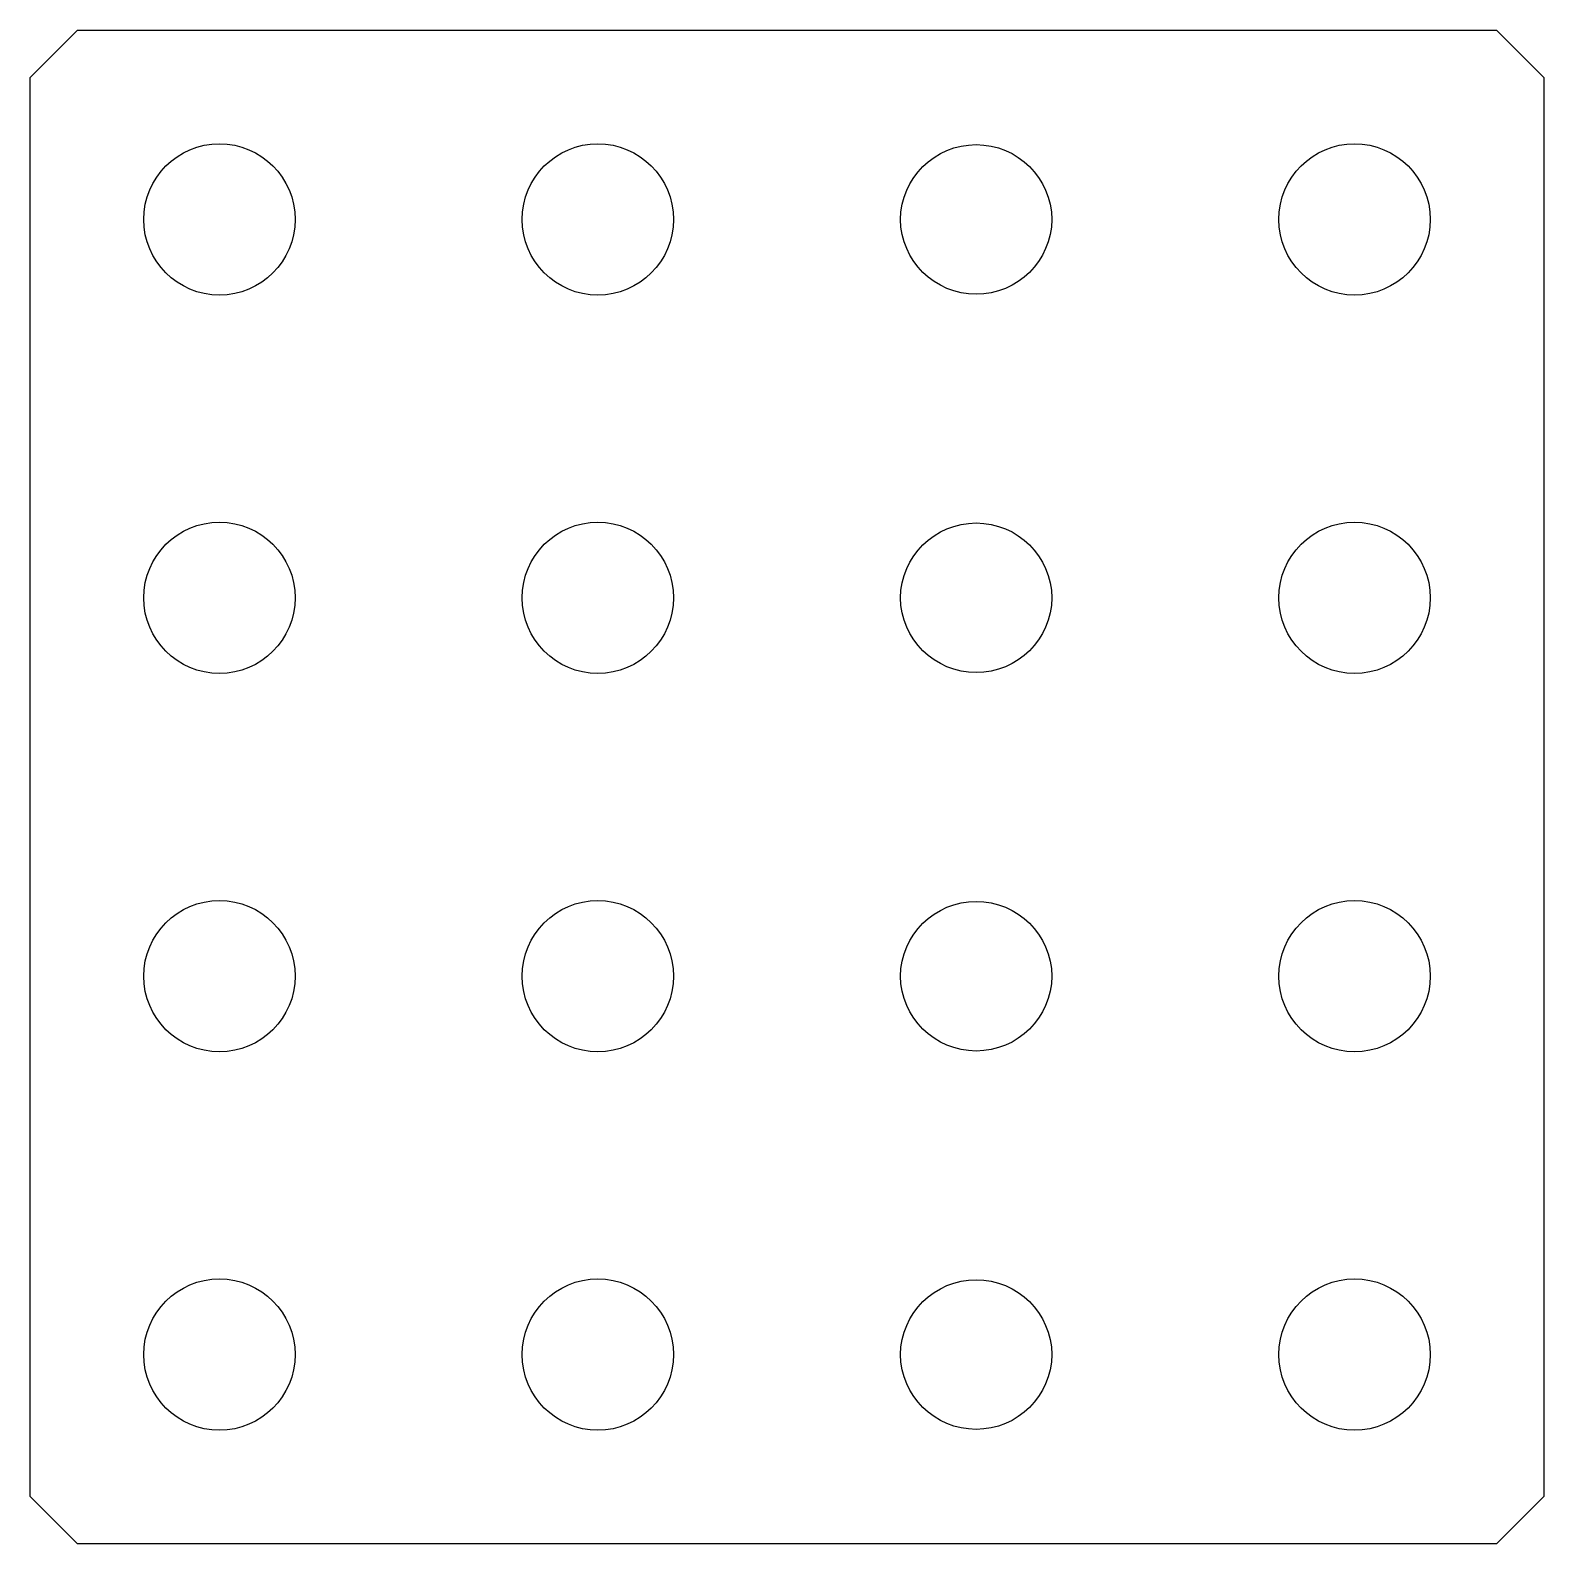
# Model space of a CAD drawing. Extents: x 0 to 1600, y 0 to 1600.
import ezdxf

# ---------------------------------------------------------------- set-up
doc = ezdxf.new("R2010")
doc.units = 0
doc.layers.get('0').update_dxf_attribs({"color": 2, "linetype": 'CONTINUOUS'})

msp = doc.modelspace()

# ---------------------------------------------------------------- linework, layer by layer
at = {"color": 2, "linetype": 'CONTINUOUS'}
msp.add_lwpolyline([(0, 50), (0, 1550), (50, 1600), (1550, 1600), (1600, 1550), (1600, 50), (1550, 0), (50, 0)], close=True, dxfattribs=at)
for points in [[(120, 1400, -1), (280, 1400, -1)], [(520, 1400, -1), (680, 1400, -1)], [(920, 1400, -0.9888816), (1079.99, 1400, -0.9888816)], [(1319.99, 1400, -1), (1479.99, 1400, -1)], [(120, 1000, -1), (280, 1000, -1)], [(520, 1000, -1), (680, 1000, -1)], [(920, 1000, -0.9888816), (1079.99, 1000, -0.9888816)], [(1319.99, 1000, -1), (1479.99, 1000, -1)], [(120, 600, -1), (280, 600, -1)], [(520, 600, -1), (680, 600, -1)], [(920, 600, -0.9888816), (1079.99, 600, -0.9888816)], [(1319.99, 600, -1), (1479.99, 600, -1)], [(120, 200, -1), (280, 200, -1)], [(520, 200, -1), (680, 200, -1)], [(920, 200, -0.9888816), (1079.99, 200, -0.9888816)], [(1319.99, 200, -1), (1479.99, 200, -1)]]:
    msp.add_lwpolyline(points, format="xyb", close=True, dxfattribs=at)

doc.saveas('drawing.dxf')
